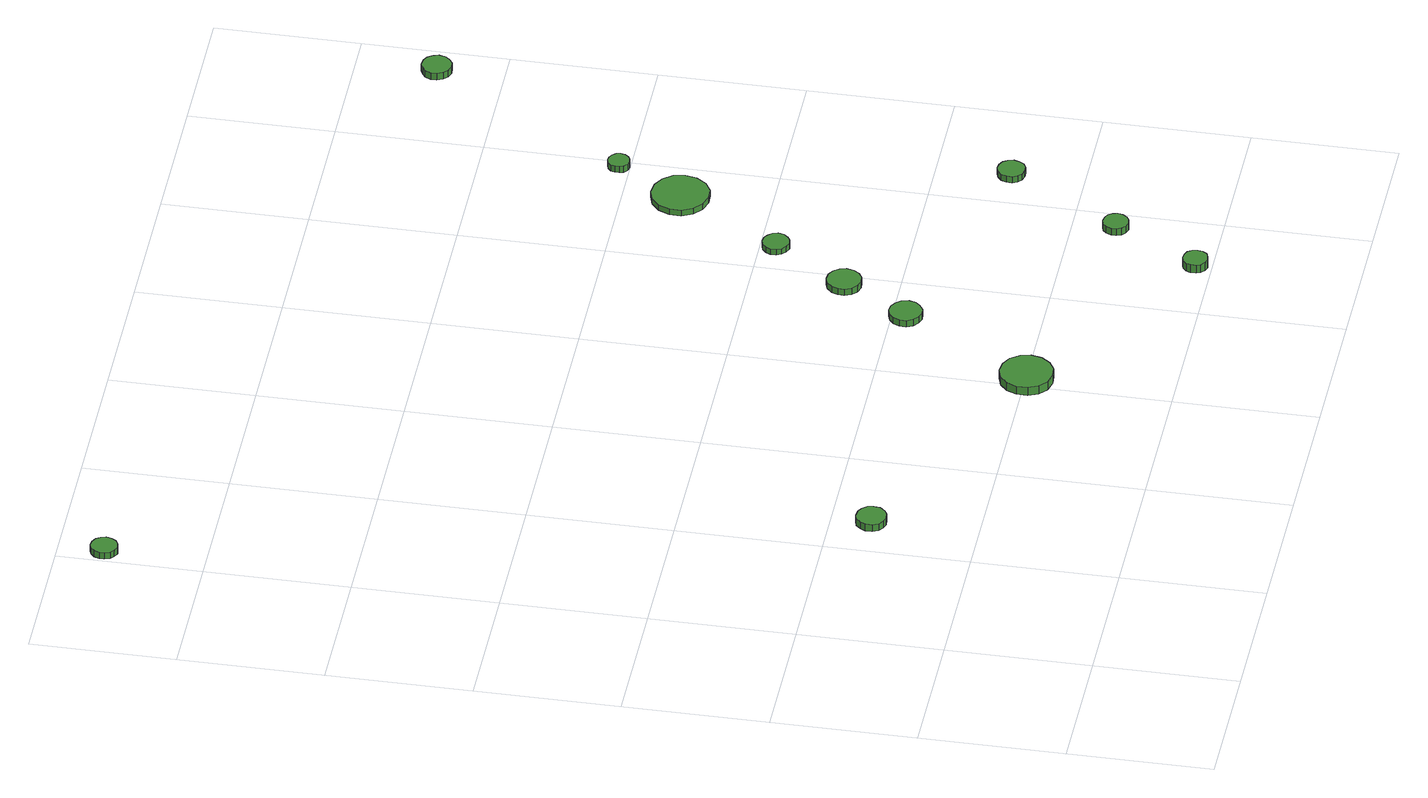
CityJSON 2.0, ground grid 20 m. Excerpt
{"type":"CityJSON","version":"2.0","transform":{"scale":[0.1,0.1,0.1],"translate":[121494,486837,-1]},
"CityObjects":{
"tree1":{"type":"SolitaryVegetationObject","attributes":{"function":"something"},"geometry":[{"type":"MultiSurface","lod":"1","boundaries":[[[0,1,2,3,4,5,6,7,8,9,10,11,12,13,14]],[[15,16,17,18,19,20,21,22,23,24,25,26,27,28,29]],[[0,29,28,1]],[[1,28,27,2]],[[2,27,26,3]],[[3,26,25,4]],[[4,25,24,5]],[[5,24,23,6]],[[6,23,22,7]],[[7,22,21,8]],[[8,21,20,9]],[[9,20,19,10]],[[10,19,18,11]],[[11,18,17,12]],[[12,17,16,13]],[[13,16,15,14]],[[14,15,29,0]]]}]},
"tree2":{"type":"SolitaryVegetationObject","attributes":{"function":"something"},"geometry":[{"type":"MultiSurface","lod":"1","boundaries":[[[30,31,32,33,34,35,36,37,38,39,40,41,42,43,44]],[[45,46,47,48,49,50,51,52,53,54,55,56,57,58,59]],[[30,59,58,31]],[[31,58,57,32]],[[32,57,56,33]],[[33,56,55,34]],[[34,55,54,35]],[[35,54,53,36]],[[36,53,52,37]],[[37,52,51,38]],[[38,51,50,39]],[[39,50,49,40]],[[40,49,48,41]],[[41,48,47,42]],[[42,47,46,43]],[[43,46,45,44]],[[44,45,59,30]]]}]},
"tree3":{"type":"SolitaryVegetationObject","attributes":{"function":"something"},"geometry":[{"type":"MultiSurface","lod":"1","boundaries":[[[60,61,62,63,64,65,66,67,68,69,70,71,72,73,74]],[[75,76,77,78,79,80,81,82,83,84,85,86,87,88,89]],[[60,89,88,61]],[[61,88,87,62]],[[62,87,86,63]],[[63,86,85,64]],[[64,85,84,65]],[[65,84,83,66]],[[66,83,82,67]],[[67,82,81,68]],[[68,81,80,69]],[[69,80,79,70]],[[70,79,78,71]],[[71,78,77,72]],[[72,77,76,73]],[[73,76,75,74]],[[74,75,89,60]]]}]},
"tree4":{"type":"SolitaryVegetationObject","attributes":{"function":"something"},"geometry":[{"type":"MultiSurface","lod":"1","boundaries":[[[90,91,92,93,94,95,96,97,98,99,100,101,102,103,104]],[[105,106,107,108,109,110,111,112,113,114,115,116,117,118,119]],[[90,119,118,91]],[[91,118,117,92]],[[92,117,116,93]],[[93,116,115,94]],[[94,115,114,95]],[[95,114,113,96]],[[96,113,112,97]],[[97,112,111,98]],[[98,111,110,99]],[[99,110,109,100]],[[100,109,108,101]],[[101,108,107,102]],[[102,107,106,103]],[[103,106,105,104]],[[104,105,119,90]]]}]},
"tree5":{"type":"SolitaryVegetationObject","attributes":{"function":"something"},"geometry":[{"type":"MultiSurface","lod":"1","boundaries":[[[120,121,122,123,124,125,126,127,128,129,130,131,132,133,134]],[[135,136,137,138,139,140,141,142,143,144,145,146,147,148,149]],[[120,149,148,121]],[[121,148,147,122]],[[122,147,146,123]],[[123,146,145,124]],[[124,145,144,125]],[[125,144,143,126]],[[126,143,142,127]],[[127,142,141,128]],[[128,141,140,129]],[[129,140,139,130]],[[130,139,138,131]],[[131,138,137,132]],[[132,137,136,133]],[[133,136,135,134]],[[134,135,149,120]]]}]},
"tree6":{"type":"SolitaryVegetationObject","attributes":{"function":"something"},"geometry":[{"type":"MultiSurface","lod":"1","boundaries":[[[150,151,152,153,154,155,156,157,158,159,160,161,162,163,164]],[[165,166,167,168,169,170,171,172,173,174,175,176,177,178,179]],[[150,179,178,151]],[[151,178,177,152]],[[152,177,176,153]],[[153,176,175,154]],[[154,175,174,155]],[[155,174,173,156]],[[156,173,172,157]],[[157,172,171,158]],[[158,171,170,159]],[[159,170,169,160]],[[160,169,168,161]],[[161,168,167,162]],[[162,167,166,163]],[[163,166,165,164]],[[164,165,179,150]]]}]},
"tree7":{"type":"SolitaryVegetationObject","attributes":{"function":"something"},"geometry":[{"type":"MultiSurface","lod":"1","boundaries":[[[180,181,182,183,184,185,186,187,188,189,190,191,192,193,194]],[[195,196,197,198,199,200,201,202,203,204,205,206,207,208,209]],[[180,209,208,181]],[[181,208,207,182]],[[182,207,206,183]],[[183,206,205,184]],[[184,205,204,185]],[[185,204,203,186]],[[186,203,202,187]],[[187,202,201,188]],[[188,201,200,189]],[[189,200,199,190]],[[190,199,198,191]],[[191,198,197,192]],[[192,197,196,193]],[[193,196,195,194]],[[194,195,209,180]]]}]},
"tree8":{"type":"SolitaryVegetationObject","attributes":{"function":"something"},"geometry":[{"type":"MultiSurface","lod":"1","boundaries":[[[210,211,212,213,214,215,216,217,218,219,220,221,222,223,224]],[[225,226,227,228,229,230,231,232,233,234,235,236,237,238,239]],[[210,239,238,211]],[[211,238,237,212]],[[212,237,236,213]],[[213,236,235,214]],[[214,235,234,215]],[[215,234,233,216]],[[216,233,232,217]],[[217,232,231,218]],[[218,231,230,219]],[[219,230,229,220]],[[220,229,228,221]],[[221,228,227,222]],[[222,227,226,223]],[[223,226,225,224]],[[224,225,239,210]]]}]},
"tree9":{"type":"SolitaryVegetationObject","attributes":{"function":"something"},"geometry":[{"type":"MultiSurface","lod":"1","boundaries":[[[240,241,242,243,244,245,246,247,248,249,250,251,252,253,254]],[[255,256,257,258,259,260,261,262,263,264,265,266,267,268,269]],[[240,269,268,241]],[[241,268,267,242]],[[242,267,266,243]],[[243,266,265,244]],[[244,265,264,245]],[[245,264,263,246]],[[246,263,262,247]],[[247,262,261,248]],[[248,261,260,249]],[[249,260,259,250]],[[250,259,258,251]],[[251,258,257,252]],[[252,257,256,253]],[[253,256,255,254]],[[254,255,269,240]]]}]},
"tree10":{"type":"SolitaryVegetationObject","attributes":{"function":"something"},"geometry":[{"type":"MultiSurface","lod":"1","boundaries":[[[270,271,272,273,274,275,276,277,278,279,280,281,282,283,284]],[[285,286,287,288,289,290,291,292,293,294,295,296,297,298,299]],[[270,299,298,271]],[[271,298,297,272]],[[272,297,296,273]],[[273,296,295,274]],[[274,295,294,275]],[[275,294,293,276]],[[276,293,292,277]],[[277,292,291,278]],[[278,291,290,279]],[[279,290,289,280]],[[280,289,288,281]],[[281,288,287,282]],[[282,287,286,283]],[[283,286,285,284]],[[284,285,299,270]]]}]},
"tree11":{"type":"SolitaryVegetationObject","attributes":{"function":"something"},"geometry":[{"type":"MultiSurface","lod":"1","boundaries":[[[300,301,302,303,304,305,306,307,308,309,310,311,312,313,314]],[[315,316,317,318,319,320,321,322,323,324,325,326,327,328,329]],[[300,329,328,301]],[[301,328,327,302]],[[302,327,326,303]],[[303,326,325,304]],[[304,325,324,305]],[[305,324,323,306]],[[306,323,322,307]],[[307,322,321,308]],[[308,321,320,309]],[[309,320,319,310]],[[310,319,318,311]],[[311,318,317,312]],[[312,317,316,313]],[[313,316,315,314]],[[314,315,329,300]]]}]},
"tree12":{"type":"SolitaryVegetationObject","attributes":{"function":"something"},"geometry":[{"type":"MultiSurface","lod":"1","boundaries":[[[330,331,332,333,334,335,336,337,338,339,340,341,342,343,344]],[[345,346,347,348,349,350,351,352,353,354,355,356,357,358,359]],[[330,359,358,331]],[[331,358,357,332]],[[332,357,356,333]],[[333,356,355,334]],[[334,355,354,335]],[[335,354,353,336]],[[336,353,352,337]],[[337,352,351,338]],[[338,351,350,339]],[[339,350,349,340]],[[340,349,348,341]],[[341,348,347,342]],[[342,347,346,343]],[[343,346,345,344]],[[344,345,359,330]]]}]}
},
"vertices":[
[285,346,18],[284,354,18],[278,361,18],[271,365,18],[262,366,18],[254,364,18],[248,358,18],[244,350,18],[244,341,18],[248,333,18],[254,328,18],[262,325,18],[271,326,18],[278,330,18],[284,337,18],[284,337,7],[278,330,7],[271,326,7],[262,325,7],[254,328,7],[248,333,7],[244,341,7],[244,350,7],[248,358,7],[254,364,7],[262,366,7],[271,365,7],[278,361,7],[284,354,7],[285,346,7],
[40,1338,17],[38,1345,17],[34,1351,17],[27,1355,17],[19,1356,17],[12,1353,17],[7,1348,17],[4,1341,17],[4,1334,17],[7,1327,17],[12,1322,17],[19,1319,17],[27,1320,17],[34,1324,17],[38,1330,17],[38,1330,7],[34,1324,7],[27,1320,7],[19,1319,7],[12,1322,7],[7,1327,7],[4,1334,7],[4,1341,7],[7,1348,7],[12,1353,7],[19,1356,7],[27,1355,7],[34,1351,7],[38,1345,7],[40,1338,7],
[651,199,21],[648,213,21],[639,226,21],[626,233,21],[611,235,21],[596,230,21],[585,220,21],[579,206,21],[579,191,21],[585,177,21],[596,167,21],[611,163,21],[626,164,21],[639,172,21],[648,184,21],[648,184,8],[639,172,8],[626,164,8],[611,163,8],[596,167,8],[585,177,8],[579,191,8],[579,206,8],[585,220,8],[596,230,8],[611,235,8],[626,233,8],[639,226,8],[648,213,8],[651,199,8],
[748,381,17],[746,391,17],[740,398,17],[732,403,17],[723,404,17],[714,401,17],[707,395,17],[703,386,17],[703,377,17],[707,368,17],[714,362,17],[723,359,17],[732,360,17],[740,365,17],[746,372,17],[746,372,7],[740,365,7],[732,360,7],[723,359,7],[714,362,7],[707,368,7],[703,377,7],[703,386,7],[707,395,7],[714,401,7],[723,404,7],[732,403,7],[740,398,7],[746,391,7],[748,381,7],
[918,22,23],[917,29,23],[913,35,23],[906,38,23],[899,39,23],[893,37,23],[887,32,23],[885,26,23],[885,18,23],[887,12,23],[893,7,23],[899,5,23],[906,6,23],[913,9,23],[917,15,23],[917,15,10],[913,9,10],[906,6,10],[899,5,10],[893,7,10],[887,12,10],[885,18,10],[885,26,10],[887,32,10],[893,37,10],[899,39,10],[906,38,10],[913,35,10],[917,29,10],[918,22,10],
[804,475,17],[802,484,17],[796,492,17],[788,497,17],[778,498,17],[769,495,17],[761,488,17],[758,479,17],[758,470,17],[761,461,17],[769,454,17],[778,451,17],[788,452,17],[796,457,17],[802,465,17],[802,465,7],[796,457,7],[788,452,7],[778,451,7],[769,454,7],[761,461,7],[758,470,7],[758,479,7],[761,488,7],[769,495,7],[778,498,7],[788,497,7],[796,492,7],[802,484,7],[804,475,7],
[988,142,18],[986,149,18],[982,155,18],[976,158,18],[968,159,18],[961,157,18],[956,152,18],[953,145,18],[953,138,18],[956,131,18],[961,127,18],[968,124,18],[976,125,18],[982,129,18],[986,135,18],[986,135,7],[982,129,7],[976,125,7],[968,124,7],[961,127,7],[956,131,7],[953,138,7],[953,145,7],[956,152,7],[961,157,7],[968,159,7],[976,158,7],[982,155,7],[986,149,7],[988,142,7],
[868,579,16],[866,586,16],[861,592,16],[855,596,16],[847,597,16],[840,595,16],[834,590,16],[831,583,16],[831,575,16],[834,568,16],[840,563,16],[847,560,16],[855,561,16],[861,565,16],[866,571,16],[866,571,7],[861,565,7],[855,561,7],[847,560,7],[840,563,7],[834,568,7],[831,575,7],[831,583,7],[834,590,7],[840,595,7],[847,597,7],[855,596,7],[861,592,7],[866,586,7],[868,579,7],
[973,723,16],[970,739,16],[960,752,16],[946,760,16],[930,762,16],[914,757,16],[902,746,16],[895,731,16],[895,715,16],[902,700,16],[914,689,16],[930,684,16],[946,685,16],[960,693,16],[970,707,16],[970,707,7],[960,693,7],[946,685,7],[930,684,7],[914,689,7],[902,700,7],[895,715,7],[895,731,7],[902,746,7],[914,757,7],[930,762,7],[946,760,7],[960,752,7],[970,739,7],[973,723,7],
[1082,299,17],[1080,307,17],[1076,313,17],[1069,317,17],[1061,318,17],[1054,315,17],[1048,310,17],[1045,303,17],[1045,295,17],[1048,288,17],[1054,283,17],[1061,281,17],[1069,281,17],[1076,285,17],[1080,292,17],[1080,292,7],[1076,285,7],[1069,281,7],[1061,281,7],[1054,283,7],[1048,288,7],[1045,295,7],[1045,303,7],[1048,310,7],[1054,315,7],[1061,318,7],[1069,317,7],[1076,313,7],[1080,307,7],[1082,299,7],
[1006,816,16],[1005,822,16],[1001,827,16],[996,830,16],[990,831,16],[984,829,16],[979,825,16],[977,819,16],[977,813,16],[979,807,16],[984,803,16],[990,801,16],[996,802,16],[1001,805,16],[1005,810,16],[1005,810,6],[1001,805,6],[996,802,6],[990,801,6],[984,803,6],[979,807,6],[977,813,6],[977,819,6],[979,825,6],[984,829,6],[990,831,6],[996,830,6],[1001,827,6],[1005,822,6],[1006,816,6],
[1179,1092,17],[1177,1100,17],[1172,1107,17],[1165,1111,17],[1156,1112,17],[1148,1109,17],[1142,1104,17],[1138,1096,17],[1138,1088,17],[1142,1080,17],[1148,1074,17],[1156,1071,17],[1165,1072,17],[1172,1077,17],[1177,1083,17],[1177,1083,6],[1172,1077,6],[1165,1072,6],[1156,1071,6],[1148,1074,6],[1142,1080,6],[1138,1088,6],[1138,1096,6],[1142,1104,6],[1148,1109,6],[1156,1112,6],[1165,1111,6],[1172,1107,6],[1177,1100,6],[1179,1092,6]
]}
